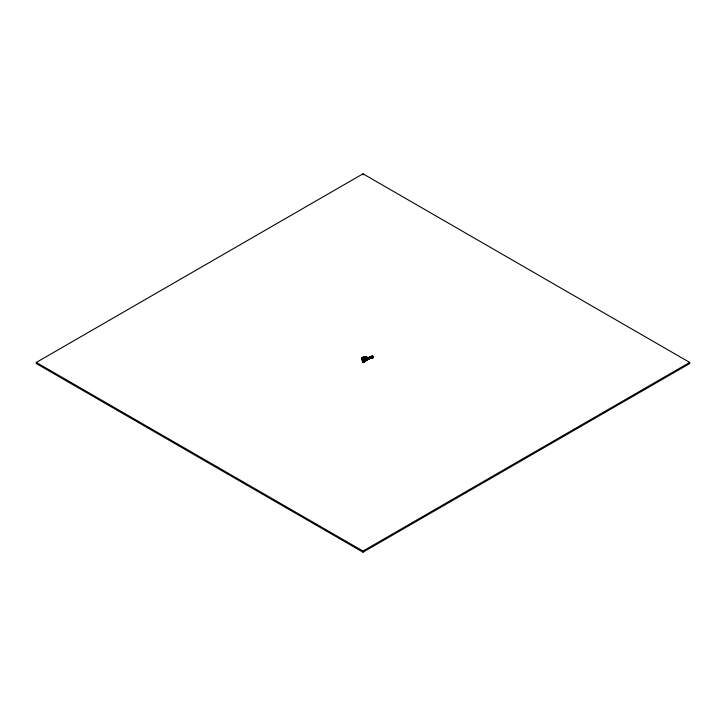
<?xml version="1.0" encoding="UTF-8"?>
<svg xmlns="http://www.w3.org/2000/svg" width="726" height="726" viewBox="0 0 726 726"><rect width="100%" height="100%" fill="white"/><g stroke="black" fill="none" stroke-linecap="round" stroke-linejoin="round"><path stroke-width="1.09" d="M364.579 357.555L365.232 358.217M368.554 357.755L368.127 357.501L368.499 359.198M363.98 361.866L362.891 357.383L365.087 358.263M362.646 357.555L364.189 357.609L362.583 357.482L363.653 362.056L367.002 359.034C359.533 361.793 363.644 363.771 367.329 359.225M368.663 357.836L369.38 358.39M363.944 357.718C359.47 356.557 366.458 359.361 363.944 357.718L363.327 358.1C358.081 355.441 367.175 369.625 362.265 357.591M367.229 357.6L367.919 357.501C370.26 358.208 361.693 356.121 367.792 357.7L368.436 358.281M363.327 358.1L364.089 358.789L363.436 357.963L361.621 357.827L363 362.437L373.391 356.402L373.255 357.419M365.94 357.219L369.706 358.444M368.99 357.718L369.588 358.408L368.018 357.564L368.445 359.288M370.196 358.435C369.625 357.7 370.278 358.544 370.088 357.637L368.98 357.41C369.652 360.704 369.162 357.428 368.009 357.682M370.732 357.564L369.498 357.319L370.224 358.39M367.792 358.054L366.92 357.337L367.356 359.924M367.356 357.909L365.713 357.156M367.138 357.818L364.906 357.01L366.122 357.21M367.574 357.646L368.345 358.1L367.665 357.637M370.841 357.564L371.431 358.29L370.968 357.437L368.872 357.473L369.97 357.764M370.968 357.437L369.706 357.256L370.187 358.281M366.267 360.55L365.986 357.074L365.541 357.246L366.557 357.773L364.634 357.02L366.911 357.809M366.793 357.746L366.013 357.21C367.674 365.877 364.815 354.551 366.684 357.809M366.449 357.836L364.697 357.101M371.059 357.501L372.021 358.172L371.621 357.219L370.441 356.956L370.95 357.845M371.186 357.373L369.915 357.183L370.405 358.163L370.024 357.119L372.021 358.172M368.98 358.263L367.247 357.428M365.977 357.927L364.08 357.092L365.414 357.292M371.276 357.428L371.821 358.217M369.189 358.308L368.554 357.691M365.84 357.936L363.79 357.147L364.525 361.557M365.477 358.127C363.599 356.666 366.939 358.408 364.733 358.444L364.08 357.673L364.733 358.444M371.621 357.219L371.912 358.236M365.114 358.217L362.891 357.383M372.057 358.181L371.712 357.265L372.102 358.181L373.128 357.591L372.946 356.638C369.48 355.994 375.805 357.047 372.084 356.085L370.215 357.192M371.685 356.493L372.293 358.127L371.567 356.402L372.946 356.638M372.148 357.074L372.837 356.702L373.128 357.591M370.741 357.501C369.225 357.619 371.848 359.306 370.305 357.6L368.227 357.791M371.195 358.345L370.632 357.564L371.231 358.326M36.3 362.437L363 173.813L689.7 362.437L689.7 363.563L363 552.187L36.3 363.563L36.3 362.437L363 551.052L689.7 362.437M363.327 362.247L362.056 357.646L363.218 362.31M362.02 357.782L364.343 358.644L363.69 357.836L362.129 357.718M363.563 357.292L364.252 361.648M364.252 357.11L363.79 357.147L366.321 357.809L364.47 356.992L365.069 361.239M364.143 357.174L364.806 357.038M364.325 357.646L364.933 357.346L363.499 357.21M364.824 357.482L365.759 357.01L366.158 360.613L365.65 357.074L366.911 357.446M366.648 360.268L366.104 357.219M367.465 357.845L366.476 357.237L366.893 357.864M367.029 360.105L366.694 357.392L367.9 357.991M366.666 357.864L366.24 357.21M367.792 357.7L369.098 357.845M368.218 358.208L367.574 357.573L367.9 359.606L367.701 357.501L368.772 357.709L367.383 357.546L367.792 359.669L367.492 357.482M369.498 357.319L372.256 357.092L371.676 356.339M371.267 356.72L372.211 356.185L372.692 356.838L370.532 357.047M370.732 357.972L370.233 357.047L371.403 357.301L369.579 357.401M369.47 358.626L372.592 356.784L372.783 357.773M370.687 358.462L370.414 357.609L369.371 357.455M371.086 358.408L371.63 358.254M372.964 357.628L373.445 357.274M362.701 361.512L367.329 359.352M372.438 358.063L372.402 356.92L372.61 357.918M364.307 361.684L363.608 357.156L364.933 357.346M364.96 361.303L364.361 357.056L365.65 357.256M365.414 357.038L366.585 357.237L366.703 360.296M366.957 357.482L368.336 357.727M367.447 357.628L369.171 358.354M369.425 357.773L368.236 357.555L368.663 359.161M368.99 358.98L368.554 357.473L370.305 357.6L369.153 357.51M369.534 357.818L368.445 357.537L368.826 359.007M368.554 357.473L370.396 358.426M368.726 357.591L370.596 358.417M370.55 357.991L370.124 357.11L371.385 357.364M370.768 357.864L370.333 357.02L371.821 357.337L371.258 356.566L373.345 356.457M371.095 357.673L370.641 356.865L371.848 357.138M371.195 357.609L370.741 356.838L372.039 357.11M371.521 357.419L371.059 356.675L372.284 356.956L372.601 358.009M371.413 357.482L370.95 356.738L372.256 357.01M371.712 357.401L371.149 356.629L372.474 356.911M371.467 356.457L372.728 356.747L372.892 357.709M372.365 357.029L371.766 356.275L373.173 356.53L373.336 357.337M373.146 357.482L373.064 356.593M370.877 357.8L370.632 357.02M369.579 358.562L369.207 357.718M369.362 358.689L369.189 357.364L370.523 357.555L370.995 358.372M368.935 358.943L368.763 357.446M368.608 359.134L368.345 357.491M367.628 359.697L367.129 357.501M366.975 360.078L366.802 357.21M366.866 360.141L366.802 357.51M366.213 360.513L365.877 357.138M365.777 360.768L365.523 356.974M365.668 360.831L365.269 356.947L366.358 357.219M365.341 361.022L365.16 357.01M364.634 357.02L365.287 361.112M364.08 357.092L364.851 361.366M364.579 361.457L363.898 357.083M364.143 361.711L363.309 357.228L363.926 361.838M363.817 361.902L363.064 357.392M362.701 361.385L363.762 361.993L362.691 357.419M372.002 356.312L372.474 356.965M370.85 356.775L371.385 357.591M367.465 357.437L368.118 358.072L367.356 357.573M368.545 358.217L367.9 357.573L368.173 359.388L367.873 357.646M368.227 357.718L368.962 358.317M364.579 357.491L365.341 358.154M368.98 357.41L369.425 358.726M362.374 357.528L363.545 362.12M371.295 357.364L371.712 358.281M369.398 357.31L369.752 358.535M372.175 357.02L372.492 358.063M367.683 357.582L367.955 359.506M373.173 356.53L373.309 357.446M364.189 357.029L364.742 361.43M366.739 357.437L367.084 360.014M364.742 356.965L365.178 361.176M365.577 357.047L365.94 360.74M363 173.813L363 174.948M363 551.052L363 552.187M366.085 357.864L365.305 357.292L366.085 357.864M363.372 357.301L364.688 357.491L363.372 357.301"/></g></svg>
